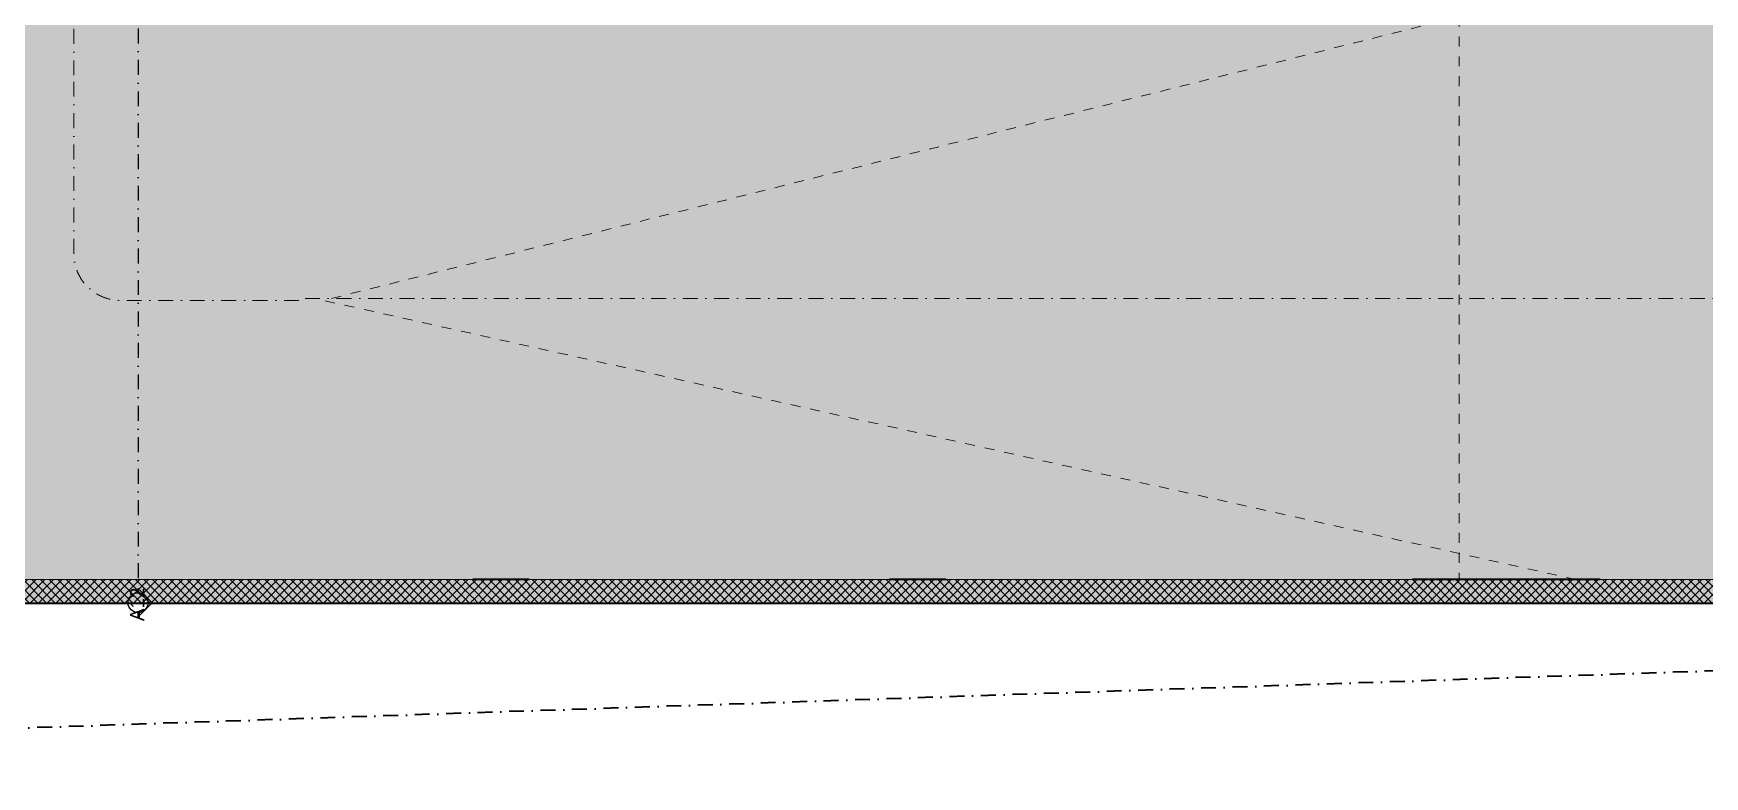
# Model space of a CAD drawing. Header units: millimetres. Extents: x 635850 to 824661, y -5878409 to -5774454.
# Drawn here: x 797375 to 815176, y -5878409 to -5870487 of the extents above; entities that cross this region are included whole.
import ezdxf

# ---------------------------------------------------------------- set-up
doc = ezdxf.new("R2010")
doc.units = ezdxf.units.MM
doc.header["$MEASUREMENT"] = 0
doc.linetypes.add('Dashed', pattern=[211.666667, 105.833333, -105.833333])
doc.linetypes.add('Dot & Dashed', pattern=[335.138881, 158.75, -88.194444, 0, -88.194437])
for name, color, linetype, lineweight, true_color in [('A - Ndertesa 10 - 2D Drafting_Pen_No__102', 7, 'Continuous', 13, 0xcccccc), ('A - Ndertesa 10 - Prerjet_Pen_No__48', 7, 'Continuous', 25, 0xa80f02), ('A - Ndertesa 4 - Parcelat_Pen_No__8', 7, 'Continuous', 35, 0xa80f02)]:
    doc.layers.add(name, color=color, linetype=linetype, lineweight=lineweight, true_color=true_color)
for name, color, linetype, lineweight in [('A - Ndertesa 10 - 2D Drafting_Pen_No__121', 255, 'Continuous', 0), ('A - Ndertesa 10 - 2D Drafting_Pen_No__2', 8, 'Continuous', 15), ('A - Ndertesa 10 - Muret_Pen_No__101', 252, 'Continuous', 13), ('A - Ndertesa 10 - Pllaka meskatit_Pen_No__22', 8, 'Continuous', 35), ('A - Ndertesa 10 - Shtyllat_Pen_No__101', 252, 'Continuous', 13), ('A - Ndertesa 10 - Shtyllat_Pen_No__22', 8, 'Continuous', 35)]:
    doc.layers.add(name, color=color, linetype=linetype, lineweight=lineweight)
for name, color, linetype in [('A - Ndertesa 10 - Muret', 7, 'Continuous'), ('A - Ndertesa 10 - Pllaka meskatit', 7, 'Continuous'), ('A - Ndertesa 10 - Prerjet', 7, 'Continuous'), ('A - Ndertesa 10 - Shtyllat', 7, 'Continuous')]:
    doc.layers.add(name, color=color, linetype=linetype)
doc.styles.add('GENERATED_STYLE_1', font='GOTHIC.TTF')
pattern_1 = [(45, (664183.82, -5827429.525), (-45.96194, 45.96194), []), (135, (664183.82, -5827429.525), (45.96194, 45.96194), [])]

# ---------------------------------------------------------------- blocks, each defined once
blk = doc.blocks.new('Slab_6', base_point=(787904, -5828249))
at = {"layer": 'A - Ndertesa 10 - Pllaka meskatit_Pen_No__22', "color": 8, "linetype": 'Continuous', "lineweight": 35, "flags": 128}
blk.add_lwpolyline([(787904, -5828249), (787904, -5876559), (821084, -5876559), (819179, -5831123, 0.401993), (816181, -5828249)], format="xyb", close=True, dxfattribs=at)
blk = doc.blocks.new('Wall_316', base_point=(821084, -5876559))
at = {"layer": 'A - Ndertesa 10 - Muret_Pen_No__101', "linetype": 'Continuous', "lineweight": 13}
h = blk.add_hatch(dxfattribs=at)
h.set_pattern_fill('Concrete_Block', color=252, style=0, pattern_type=2)
h.set_pattern_definition(pattern_1)
h.paths.add_polyline_path([(795234, -5876559), (802054, -5876559), (802054, -5876309), (795234, -5876309)])
h = blk.add_hatch(dxfattribs=at)
h.set_pattern_fill('Concrete_Block', color=252, style=0, pattern_type=2)
h.set_pattern_definition(pattern_1)
h.paths.add_polyline_path([(802654, -5876309), (802654, -5876559), (806494, -5876559), (806494, -5876309)])
h = blk.add_hatch(dxfattribs=at)
h.set_pattern_fill('Concrete_Block', color=252, style=0, pattern_type=2)
h.set_pattern_definition(pattern_1)
h.paths.add_polyline_path([(807094, -5876309), (807094, -5876559), (812064, -5876559), (812064, -5876309)])
h = blk.add_hatch(dxfattribs=at)
h.set_pattern_fill('Concrete_Block', color=252, style=0, pattern_type=2)
h.set_pattern_definition(pattern_1)
h.paths.add_polyline_path([(814064, -5876309), (814064, -5876559), (820473, -5876559), (820473, -5876309)])
at = {"layer": 'A - Ndertesa 10 - Muret_Pen_No__101', "color": 252, "linetype": 'Continuous', "lineweight": 13, "flags": 128}
for points in [[(802054, -5876309), (795234, -5876309)], [(806494, -5876309), (802654, -5876309)], [(812064, -5876309), (807094, -5876309)], [(820473, -5876309), (814064, -5876309)], [(795234, -5876559), (802054, -5876559)], [(802654, -5876559), (806494, -5876559)], [(807094, -5876559), (812064, -5876559)], [(814064, -5876559), (820473, -5876559)]]:
    blk.add_lwpolyline(points, dxfattribs=at)
blk = doc.blocks.new('Column_390', base_point=(802354, -5876434))
at = {"layer": 'A - Ndertesa 10 - Shtyllat_Pen_No__101', "linetype": 'Continuous', "lineweight": 13}
h = blk.add_hatch(dxfattribs=at)
h.set_pattern_fill('Concrete_Block', color=252, style=0, pattern_type=2)
h.set_pattern_definition(pattern_1)
h.paths.add_polyline_path([(802054, -5876309), (802054, -5876559), (802654, -5876559), (802654, -5876309)])
at = {"layer": 'A - Ndertesa 10 - Shtyllat_Pen_No__22', "color": 8, "linetype": 'Continuous', "lineweight": 35, "flags": 128}
for points in [[(802654, -5876309), (802054, -5876309)], [(802054, -5876559), (802654, -5876559)]]:
    blk.add_lwpolyline(points, dxfattribs=at)
blk = doc.blocks.new('Column_391', base_point=(806794, -5876434))
at = {"layer": 'A - Ndertesa 10 - Shtyllat_Pen_No__101', "linetype": 'Continuous', "lineweight": 13}
h = blk.add_hatch(dxfattribs=at)
h.set_pattern_fill('Concrete_Block', color=252, style=0, pattern_type=2)
h.set_pattern_definition(pattern_1)
h.paths.add_polyline_path([(806494, -5876309), (806494, -5876559), (807094, -5876559), (807094, -5876309)])
at = {"layer": 'A - Ndertesa 10 - Shtyllat_Pen_No__22', "color": 8, "linetype": 'Continuous', "lineweight": 35, "flags": 128}
for points in [[(807094, -5876309), (806494, -5876309)], [(806494, -5876559), (807094, -5876559)]]:
    blk.add_lwpolyline(points, dxfattribs=at)
blk = doc.blocks.new('Column_392', base_point=(813064, -5876434))
at = {"layer": 'A - Ndertesa 10 - Shtyllat_Pen_No__101', "linetype": 'Continuous', "lineweight": 13}
h = blk.add_hatch(dxfattribs=at)
h.set_pattern_fill('Concrete_Block', color=252, style=0, pattern_type=2)
h.set_pattern_definition(pattern_1)
h.paths.add_polyline_path([(812064, -5876309), (812064, -5876559), (814064, -5876559), (814064, -5876309)])
at = {"layer": 'A - Ndertesa 10 - Shtyllat_Pen_No__22', "color": 8, "linetype": 'Continuous', "lineweight": 35, "flags": 128}
for points in [[(814064, -5876309), (812064, -5876309)], [(812064, -5876559), (814064, -5876559)]]:
    blk.add_lwpolyline(points, dxfattribs=at)
blk = doc.blocks.new('Cutting Plane_5', base_point=(798490, -5827039))
at = {"layer": 'A - Ndertesa 10 - Prerjet_Pen_No__48', "color": 14, "linetype": 'Dot & Dashed', "lineweight": 25, "true_color": 0xa80f02}
blk.add_line((798490, -5827189), (798490, -5876406), dxfattribs=at)
at = {"layer": 'A - Ndertesa 10 - Prerjet_Pen_No__48', "color": 14, "linetype": 'Continuous', "lineweight": 25, "true_color": 0xa80f02}
for p, q in [((798490, -5876449), (798490, -5876406)), ((798490, -5876406), (798640, -5876556)), ((798640, -5876556), (798490, -5876706)), ((798490, -5876706), (798490, -5876662))]:
    blk.add_line(p, q, dxfattribs=at)
blk.add_circle((798490, -5876556), 106, dxfattribs=at)
at = {"layer": 'A - Ndertesa 10 - Prerjet_Pen_No__48', "color": 14, "lineweight": 25, "true_color": 0xa80f02, "insert": (798556, -5876752), "char_height": 150, "attachment_point": 7, "rotation": 90, "style": 'GENERATED_STYLE_1'}
blk.add_mtext('\\A1;{\\pql;\\pt0;\\fCentury Gothic|b0|i0|c0|p34;A12}', dxfattribs=at)

msp = doc.modelspace()

# ---------------------------------------------------------------- hatches: boundary and pattern name
at = {"layer": 'A - Ndertesa 10 - 2D Drafting_Pen_No__121', "linetype": 'Continuous', "lineweight": 0, "true_color": 0x3f3f3f}
msp.add_hatch(color=250, dxfattribs=at).paths.add_polyline_path([(787904.2, -5876559.4), (821083.7, -5876559.4), (819178.7, -5831123.2, 0.4019928), (816181.3, -5828248.9), (787904.2, -5828248.9)])

# ---------------------------------------------------------------- linework, layer by layer
at = {"layer": 'A - Ndertesa 10 - 2D Drafting_Pen_No__102', "color": 254, "linetype": 'Continuous', "lineweight": 13, "true_color": 0xcccccc, "flags": 128}
msp.add_lwpolyline([(787904.2, -5828248.9), (816181.3, -5828248.9, -0.400002), (819178.7, -5831123.2), (821083.7, -5876559.4), (787904.2, -5876559.4)], format="xyb", close=True, dxfattribs=at)
at = {"layer": 'A - Ndertesa 10 - 2D Drafting_Pen_No__102', "color": 254, "linetype": 'Dot & Dashed', "lineweight": 13, "true_color": 0xcccccc, "flags": 128}
for points in [[(797804.2, -5870934), (797804.2, -5840569.3, -0.4908006), (799304.2, -5839069.3), (814236.9, -5839069.3)], [(816767.5, -5842199.3), (817962.9, -5870709.3, -0.4265409), (815465.1, -5873314), (800205.4, -5873314)], [(800204.2, -5873334), (798304.2, -5873334, -0.4142136), (797804.2, -5872834), (797804.2, -5870934)]]:
    msp.add_lwpolyline(points, format="xyb", dxfattribs=at)
at = {"layer": 'A - Ndertesa 10 - 2D Drafting_Pen_No__102', "color": 254, "linetype": 'Dashed', "lineweight": 13, "true_color": 0xcccccc, "flags": 128}
for points in [[(812563.7, -5870309), (800466, -5873334), (813809.5, -5876309)], [(812563.7, -5870309), (812563.7, -5876309)]]:
    msp.add_lwpolyline(points, dxfattribs=at)
at = {"layer": 'A - Ndertesa 10 - 2D Drafting_Pen_No__2', "color": 8, "linetype": 'Continuous', "lineweight": 15, "flags": 128}
msp.add_lwpolyline([(787904.2, -5876559.4), (821083.7, -5876559.4), (819178.7, -5831123.2, 0.4019928), (816181.3, -5828248.9), (787904.2, -5828248.9)], format="xyb", close=True, dxfattribs=at)
at = {"layer": 'A - Ndertesa 4 - Parcelat_Pen_No__8', "color": 14, "linetype": 'Dot & Dashed', "lineweight": 35, "true_color": 0xa80f02, "flags": 128}
msp.add_lwpolyline([(733761.3, -5782580), (734384.5, -5782511.6), (739483.2, -5781910.3), (747197.4, -5781000), (784230.8, -5776632.3), (793698.8, -5776099.1), (819130, -5774668.2), (819631.1, -5776866.2), (819788.1, -5808768.6), (819746.4, -5820701.6), (819743.1, -5821766.1), (820301.5, -5825616.4), (821512.9, -5834119.4), (824288.1, -5853609.9), (824291, -5858767), (824299.3, -5867013.6), (824597.3, -5875197.7), (824661.3, -5876965.6), (784564.9, -5878321), (781955.6, -5878409.2), (781730.2, -5866302.9), (775348.1, -5866126), (752901.9, -5864556.1), (751179, -5864553.9), (727260.7, -5864453.7), (725402.9, -5864686.4), (718860.6, -5865507.5), (710389, -5865868.7), (686520.5, -5865695.5), (678720.9, -5864781.6), (675513.9, -5865184.2), (661350.7, -5864944.6), (635849.7, -5864460.6), (638063.7, -5831999.5), (638105, -5831384.7), (638101.8, -5831365), (638115.5, -5831200.6), (639884.7, -5813259.3), (641769, -5794156.2), (641993.7, -5791687.6), (680547, -5788218.5), (691950.8, -5787192.6), (699894.6, -5786316.7)], close=True, dxfattribs=at)

# ---------------------------------------------------------------- block references
at = {"layer": 'A - Ndertesa 10 - Muret', "color": 252, "lineweight": 13}
msp.add_blockref('Wall_316', (821083.7, -5876559.4), dxfattribs=at)
at = {"layer": 'A - Ndertesa 10 - Pllaka meskatit', "color": 8, "linetype": 'Continuous', "lineweight": 35}
msp.add_blockref('Slab_6', (787904.2, -5828248.9), dxfattribs=at)
at = {"layer": 'A - Ndertesa 10 - Prerjet', "color": 14, "lineweight": 25, "true_color": 0xa80f02}
msp.add_blockref('Cutting Plane_5', (798489.8, -5827038.9), dxfattribs=at)
at = {"layer": 'A - Ndertesa 10 - Shtyllat', "color": 8, "lineweight": 35}
for name, p in [('Column_390', (802354.2, -5876434.4)), ('Column_391', (806794.2, -5876434.4)), ('Column_392', (813063.7, -5876434.4))]:
    msp.add_blockref(name, p, dxfattribs=at)

doc.saveas('drawing.dxf')
